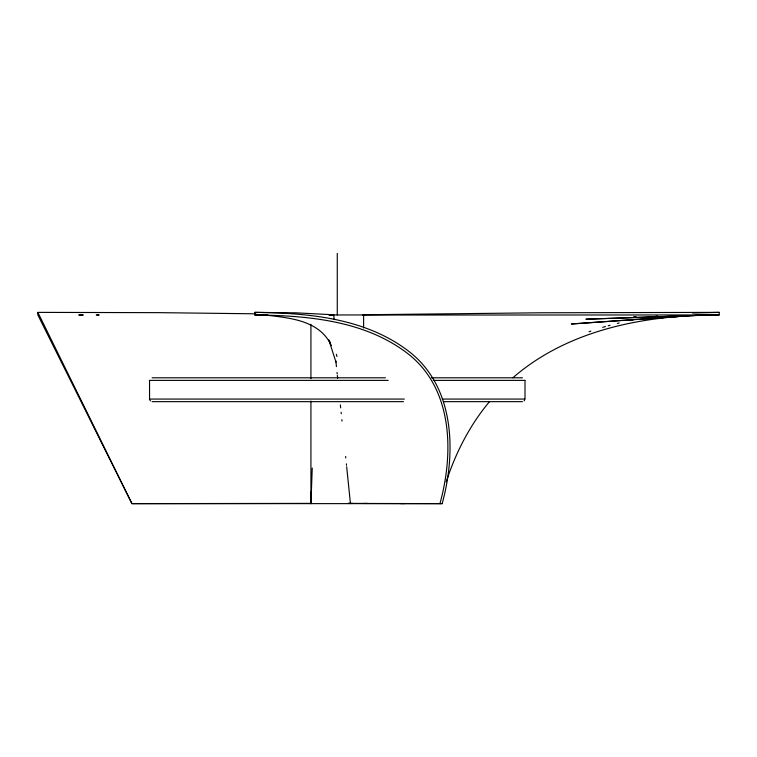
<?xml version="1.0" encoding="UTF-8"?>
<svg xmlns="http://www.w3.org/2000/svg" width="757" height="757" viewBox="0 0 757 757"><rect width="100%" height="100%" fill="white"/><g stroke="black" fill="none" stroke-linecap="round" stroke-linejoin="round"><path stroke-width="1.14" d="M255.885 313.814L159.736 312.66L37.85 312.376L37.85 314.959L131.936 503.632L442.183 503.632C456.301 452.043 454.815 386.562 408.591 351.182C365.101 317.893 307.721 312.963 254.816 312.376L254.816 314.959C307.351 315.574 364.382 320.334 407.559 353.434C453.046 388.379 453.926 452.923 439.94 503.632M312.244 468.015L310.928 503.632L310.928 401.04M311.108 498.967L311.392 491.596M310.928 503.632L311.458 490.659M446.195 481.84C455.667 452.818 469.823 425.103 489.495 401.645M524.071 400.898L524.648 400.027M512.868 377.771C564.06 333.222 633.448 317.533 699.723 315.3M589.041 331.727L590.857 331.102M602.714 327.336L605.458 326.541M608.202 325.784L610.028 325.292M617.333 323.419L619.16 322.984M630.117 320.58L632.852 320.041M655.581 316.331L657.398 316.095M367.599 503.452L348.211 503.386L352.677 503.386M334.149 319.199L333.686 314.78L329.579 315.026M633.713 317.117L636.06 316.946M633.637 317.079L635.984 316.909M687.271 315.896L571.365 323.987L681.915 316.256M692.494 313.02L719.15 312.376L719.15 314.959L701.493 315.243M708.571 315.063L585.88 319.189L703.262 315.186M362.764 314.77L540.403 312.783L719.15 312.376M310.928 503.386L131.936 503.632L37.888 312.433M79.173 314.959L82.712 314.959M96.877 314.959L99.243 314.959M328.737 314.959L363.615 314.959L363.615 327.932M78.728 314.969L83.393 314.969M96.243 314.978L98.58 314.978M362.508 315.035L719.15 314.959M152.138 377.8L385.445 377.8M431.414 377.8L522.415 377.8M149.716 380.383L388.18 380.383M433.259 380.383L524.828 380.383M149.716 399.071L404.342 399.071M442.173 399.071L524.828 399.071M152.138 401.655L403.415 401.655M443.451 401.655L522.415 401.655M254.816 312.376L295.978 312.84L333.686 314.78M254.816 314.959L267.543 314.969M400.415 503.556L442.183 503.632M363.123 503.452L404.891 503.556M265.347 315.063C289.751 317.949 319.549 320.154 331.396 345.618M149.895 400.027L150.473 400.898M330.459 342.789L328.841 339.94L335.985 362.177M336.335 354.276L336.969 356.462M335.834 360.711L336.439 366.606M337.045 372.491L337.196 373.967M337.348 375.444L337.641 378.386M340.357 404.91L340.659 407.853M341.104 412.281L341.256 413.748M341.861 419.643L342.013 421.119M345.627 456.48L345.779 457.957M346.375 463.852L346.526 465.318M346.678 466.795L350.444 503.632M524.998 380.383L524.998 399.071M337.272 253.377L337.272 314.959M310.928 324.393L310.928 378.632M149.545 380.383L149.545 399.071"/></g></svg>
